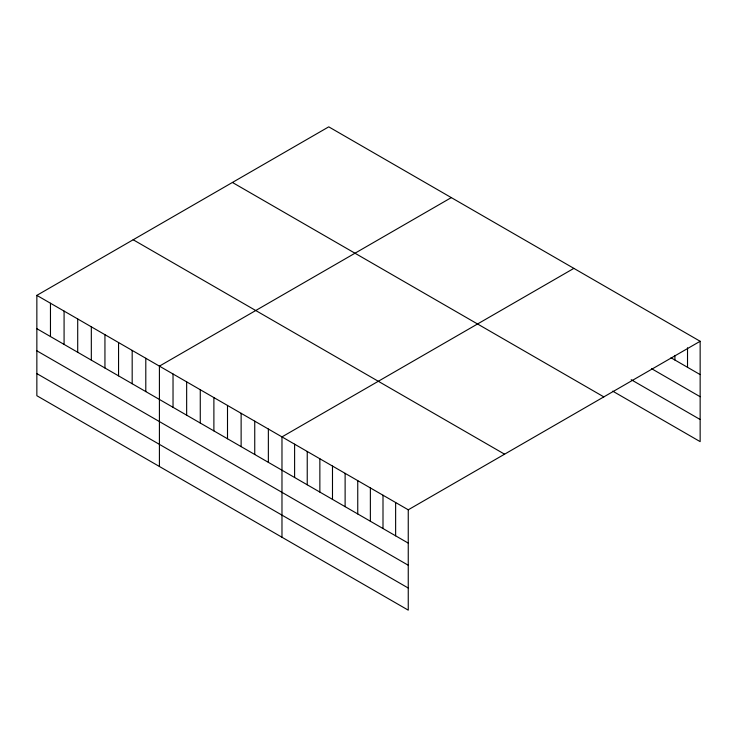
<?xml version="1.0" encoding="UTF-8"?>
<svg xmlns="http://www.w3.org/2000/svg" width="737" height="737" viewBox="0 0 737 737"><rect width="100%" height="100%" fill="white"/><g stroke="black" fill="none" stroke-linecap="round" stroke-linejoin="round"><path stroke-width="1.11" d="M36.85 295.371L408.252 509.801L408.252 610.153L36.85 395.723L36.85 295.371L328.748 126.847L700.15 341.277L700.15 441.629L612.723 391.154M451.311 197.608L159.413 366.132L159.413 466.484M573.874 268.369L281.976 436.894L281.976 537.245M408.252 509.801L700.15 341.277M671.011 357.767L700.15 374.599M651.582 368.675L700.15 396.718M631.185 379.693L700.15 419.51M232.422 182.463L603.824 396.884M133.176 239.755L504.578 454.185M36.85 328.693L408.252 543.114M36.85 350.812L408.252 565.242M36.85 373.604L408.252 588.034M687.52 347.772L687.52 367.302M674.899 355.418L674.899 360.015M395.631 502.505L395.631 535.827M383 495.218L383 528.54M370.37 487.931L370.37 521.243M357.749 480.635L357.749 513.956M345.119 473.347L345.119 506.669M332.488 466.051L332.488 499.373M319.858 458.764L319.858 492.086M307.237 451.477L307.237 484.789M294.607 444.181L294.607 477.502M268.36 429.026L268.36 462.348M254.744 421.168L254.744 454.489M241.128 413.3L241.128 446.622M227.503 405.442L227.503 438.764M213.887 397.584L213.887 430.896M200.271 389.716L200.271 423.038M186.654 381.858L186.654 415.171M173.029 373.991L173.029 407.312M145.797 358.265L145.797 391.587M132.181 350.407L132.181 383.728M118.556 342.539L118.556 375.861M104.94 334.681L104.94 368.003M91.324 326.823L91.324 360.135M77.707 318.955L77.707 352.277M64.082 311.097L64.082 344.409M50.466 303.229L50.466 336.551"/></g></svg>
